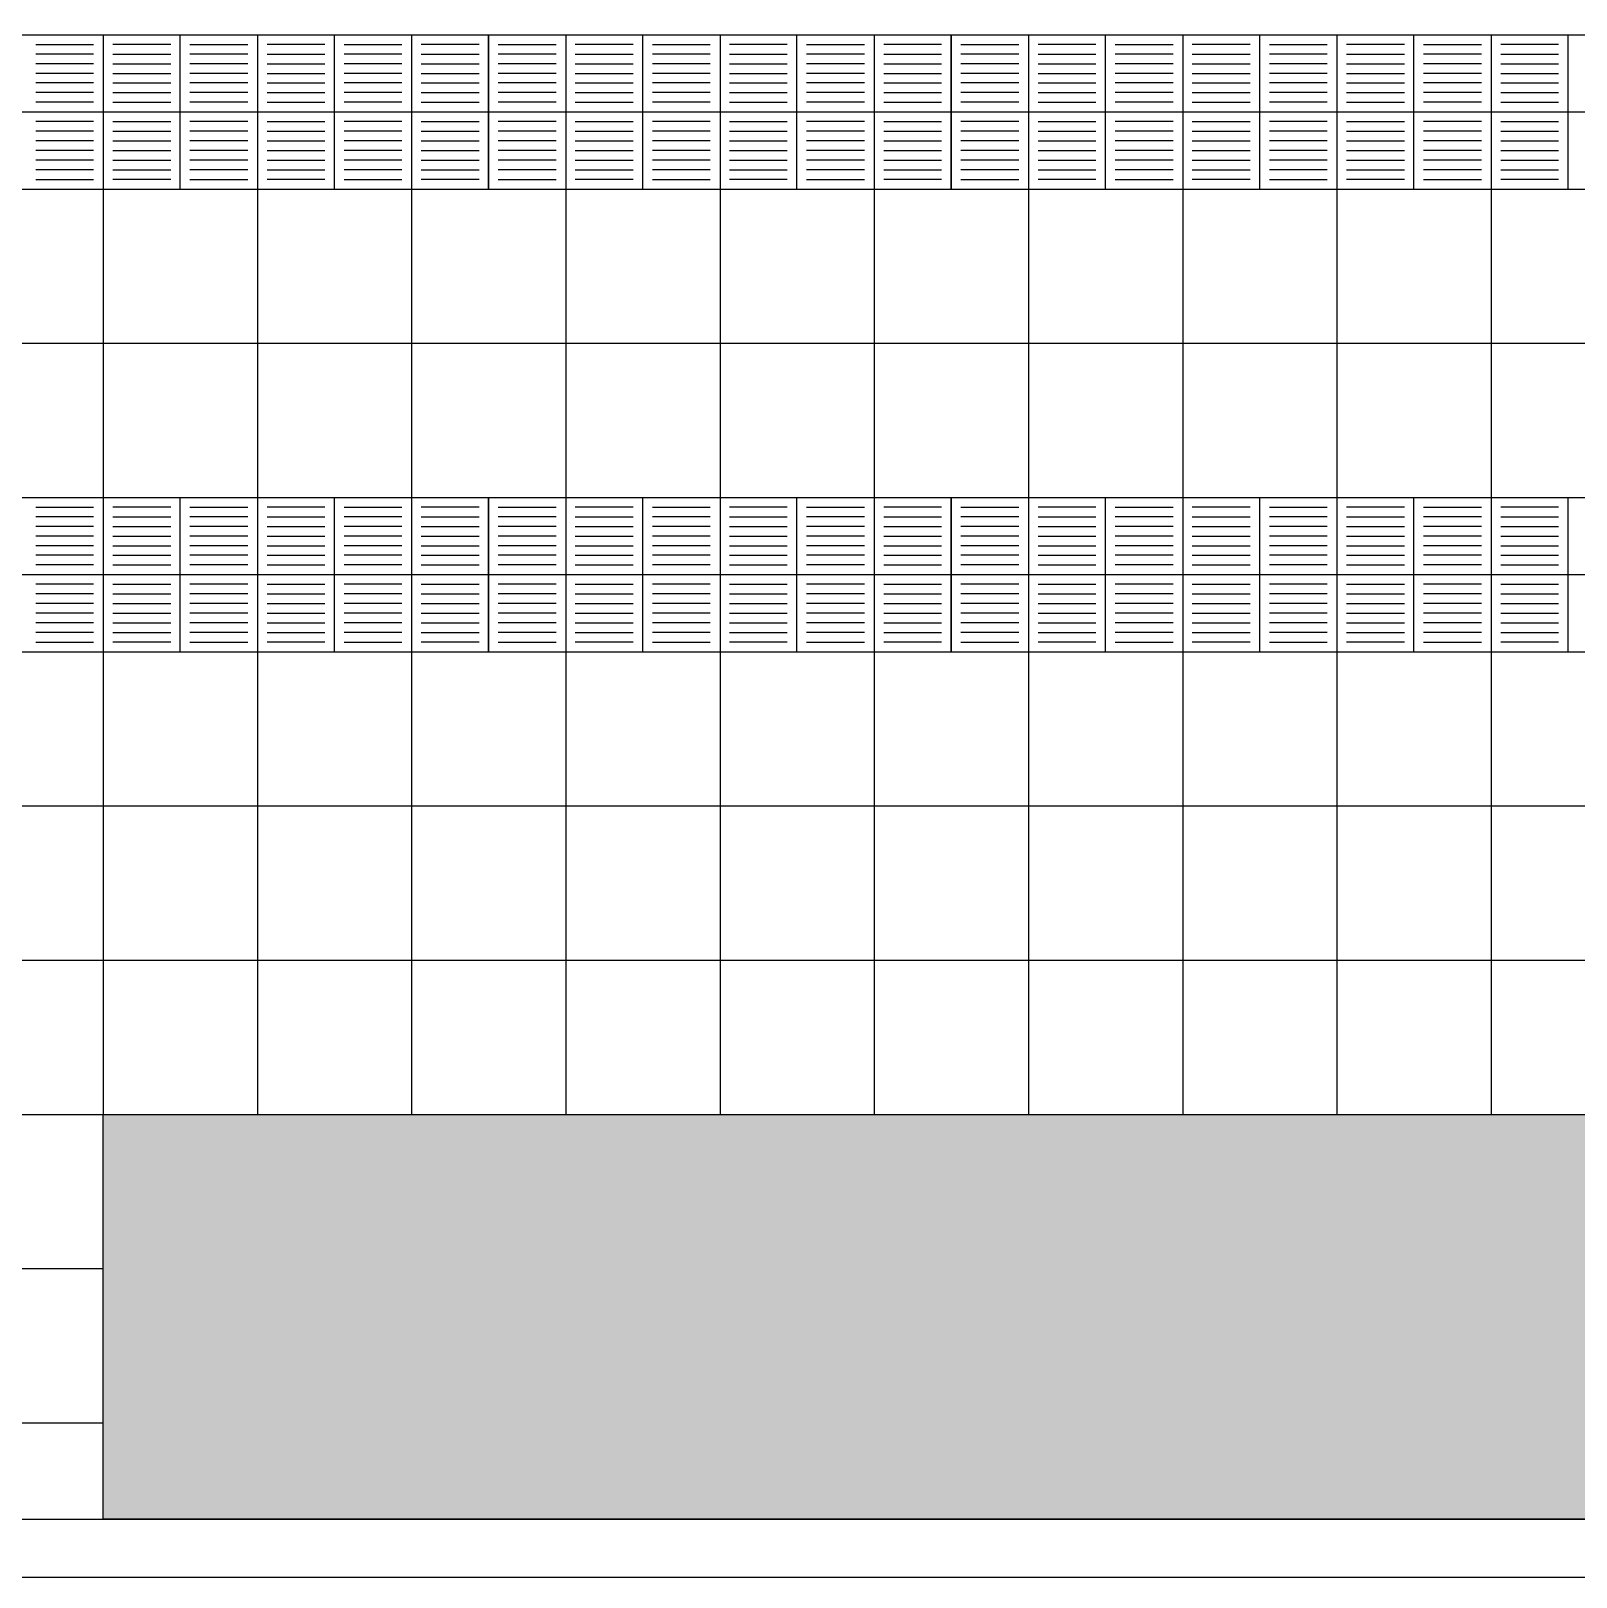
# Model space of a CAD drawing. Header units: inches. Extents: x -309 to 190, y -1585 to -1350.
# Drawn here: x -210.679 to -206.671, y -1423.408 to -1419.398 of the extents above; entities that cross this region are included whole.
import ezdxf

# ---------------------------------------------------------------- set-up
doc = ezdxf.new("R2010")
doc.units = ezdxf.units.IN
doc.header["$MEASUREMENT"] = 0
doc.linetypes.add('CENTER2', pattern=[1.125, 0.75, -0.125, 0.125, -0.125])
doc.linetypes.add('HIDDEN', pattern=[0.375, 0.25, -0.125])
for name, color, linetype in [('CIEGOS', 9, 'CONTINUOUS'), ('DET', 9, 'CONTINUOUS'), ('lm', 9, 'HIDDEN'), ('NO VIDENTES', 9, 'CONTINUOUS'), ('REVOQUE', 9, 'CONTINUOUS'), ('V2', 9, 'CONTINUOUS')]:
    doc.layers.add(name, color=color, linetype=linetype)

msp = doc.modelspace()

# ---------------------------------------------------------------- hatches: boundary and pattern name
at = {"layer": 'DET'}
h = msp.add_hatch(dxfattribs=at)
h.set_pattern_fill('AR-CONC', color=256, scale=0.04, style=0)
h.set_pattern_definition([(50, (165.60562, -1134.24455), (0.28690407, -0.02510085), [0.03, -0.33]), (355, (165.60562, -1134.24455), (-0.05550053, 0.30087685), [0.024, -0.264]), (100.451444, (165.62953, -1134.24665), (0.23140354, 0.275776), [0.02549608, -0.28045684]), (46.1842, (165.60562, -1134.16455), (0.42689653, -0.0662077), [0.045, -0.495]), (96.63564, (165.6412, -1134.17007), (0.37386478, 0.38964744), [0.03824414, -0.4206855]), (351.18416, (165.6056, -1134.16455), (0.37386478, 0.38964744), [0.036, -0.396]), (21, (165.64562, -1134.18455), (0.23876282, -0.16104756), [0.03, -0.33]), (326, (165.64562, -1134.18455), (0.09732613, 0.29006002), [0.024, -0.264]), (71.451445, (165.66552, -1134.19797), (0.33608895, 0.12901246), [0.02549608, -0.28045684]), (37.5, (165.60562, -1134.24455), (0.004863942, 0.133157542), [0, -0.2608, 0, -0.268, 0, -0.265]), (7.5, (165.60562, -1134.24455), (0.105227815, 0.157764685), [0, -0.1528, 0, -0.2548, 0, -0.101]), (327.5, (165.51642, -1134.24455), (0.213528974, -0.009021949), [0, -0.1, 0, -0.312, 0, -0.414]), (317.5, (165.47642, -1134.24455), (0.23327447, 0.04004199), [0, -0.13, 0, -0.2072, 0, -0.294])])
h.paths.add_polyline_path([(-210.4918, -1422.2082), (-210.4918, -1423.2582), (-183.2918, -1423.2582), (-183.2918, -1422.2082)])

# ---------------------------------------------------------------- linework, layer by layer
at = {"layer": 'CIEGOS'}
for points in [[(-264.4918, -1419.4082), (-172.9718, -1419.4082)], [(-264.6577, -1419.8082), (-172.8062, -1419.8082)], [(-264.9895, -1420.6082), (-172.4742, -1420.6082)], [(-264.9895, -1420.6082), (-172.4742, -1420.6082)], [(-265.1553, -1421.0082), (-172.3084, -1421.0082)], [(-265.1553, -1421.0082), (-172.3084, -1421.0082)]]:
    msp.add_lwpolyline(points, dxfattribs=at)
at = {"layer": 'DET'}
for points in [[(-210.4918, -1419.4082), (-210.4918, -1422.2082)], [(-210.2918, -1419.8082), (-210.2918, -1419.4082)], [(-210.0918, -1419.4082), (-210.0918, -1422.2082)], [(-209.8918, -1419.8082), (-209.8918, -1419.4082)], [(-209.6918, -1419.4082), (-209.6918, -1422.2082)], [(-209.6918, -1419.4082), (-209.6918, -1422.2082)], [(-209.4923, -1419.8082), (-209.4923, -1419.4082)], [(-209.4918, -1419.8082), (-209.4918, -1419.4082)], [(-209.2918, -1419.4082), (-209.2918, -1422.2082)], [(-209.0923, -1419.8082), (-209.0923, -1419.4082)], [(-208.8918, -1419.4082), (-208.8918, -1422.2082)], [(-208.6923, -1419.8082), (-208.6923, -1419.4082)], [(-208.4918, -1419.4082), (-208.4918, -1422.2082)], [(-208.2923, -1419.8082), (-208.2923, -1419.4082)], [(-208.2918, -1419.8082), (-208.2918, -1419.4082)], [(-208.0918, -1419.4082), (-208.0918, -1422.2082)], [(-207.8918, -1419.8082), (-207.8918, -1419.4082)], [(-207.6918, -1419.4082), (-207.6918, -1422.2082)], [(-207.4918, -1419.8082), (-207.4918, -1419.4082)], [(-207.2918, -1419.4082), (-207.2918, -1422.2082)], [(-207.0918, -1419.8082), (-207.0918, -1419.4082)], [(-206.8918, -1419.4082), (-206.8918, -1422.2082)], [(-206.6918, -1419.8082), (-206.6918, -1419.4082)], [(-264.5748, -1419.6082), (-172.889, -1419.6082)], [(-264.8236, -1420.2082), (-172.6405, -1420.2082)], [(-264.8236, -1420.2082), (-172.6405, -1420.2082)], [(-210.2918, -1421.0082), (-210.2918, -1420.6082)], [(-209.8918, -1421.0082), (-209.8918, -1420.6082)], [(-209.4923, -1421.0082), (-209.4923, -1420.6082)], [(-209.4918, -1421.0082), (-209.4918, -1420.6082)], [(-209.0923, -1421.0082), (-209.0923, -1420.6082)], [(-208.6923, -1421.0082), (-208.6923, -1420.6082)], [(-208.2923, -1421.0082), (-208.2923, -1420.6082)], [(-208.2918, -1421.0082), (-208.2918, -1420.6082)], [(-207.8918, -1421.0082), (-207.8918, -1420.6082)], [(-207.4918, -1421.0082), (-207.4918, -1420.6082)], [(-207.0918, -1421.0082), (-207.0918, -1420.6082)], [(-206.6918, -1421.0082), (-206.6918, -1420.6082)], [(-265.0724, -1420.8082), (-172.3914, -1420.8082)], [(-265.0724, -1420.8082), (-172.3914, -1420.8082)], [(-265.3212, -1421.4082), (-172.1425, -1421.4082)], [(-265.3212, -1421.4082), (-172.1425, -1421.4082)], [(-265.4871, -1421.8082), (-171.9766, -1421.8082)], [(-265.4871, -1421.8082), (-171.9766, -1421.8082)], [(-265.653, -1422.2082), (-171.8107, -1422.2082)], [(-212.4918, -1422.6082), (-210.4918, -1422.6082)], [(-212.4918, -1423.0082), (-210.4918, -1423.0082)]]:
    msp.add_lwpolyline(points, dxfattribs=at)
at = {"layer": 'lm', "linetype": 'CENTER2'}
msp.add_line((-265.8046, -1419.4082), (-171.4579, -1419.4082), dxfattribs=at)
msp.add_line((-265.8046, -1419.4082), (-171.4579, -1419.4082), dxfattribs=at)
at = {"layer": 'NO VIDENTES'}
for p, q in [((-210.6668, -1419.4332), (-210.5168, -1419.4332)), ((-210.3168, -1419.4332), (-210.4668, -1419.4332)), ((-210.2668, -1419.4332), (-210.1168, -1419.4332)), ((-209.9168, -1419.4332), (-210.0668, -1419.4332)), ((-209.8668, -1419.4332), (-209.7168, -1419.4332)), ((-209.5173, -1419.4332), (-209.6673, -1419.4332)), ((-209.5168, -1419.4332), (-209.6668, -1419.4332)), ((-209.4673, -1419.4332), (-209.3173, -1419.4332)), ((-209.1173, -1419.4332), (-209.2673, -1419.4332)), ((-209.0673, -1419.4332), (-208.9173, -1419.4332)), ((-208.7173, -1419.4332), (-208.8673, -1419.4332)), ((-208.6673, -1419.4332), (-208.5173, -1419.4332)), ((-208.3173, -1419.4332), (-208.4673, -1419.4332)), ((-208.2673, -1419.4332), (-208.1173, -1419.4332)), ((-208.2668, -1419.4332), (-208.1168, -1419.4332)), ((-207.9168, -1419.4332), (-208.0668, -1419.4332)), ((-207.8668, -1419.4332), (-207.7168, -1419.4332)), ((-207.5168, -1419.4332), (-207.6668, -1419.4332)), ((-207.4668, -1419.4332), (-207.3168, -1419.4332)), ((-207.1168, -1419.4332), (-207.2668, -1419.4332)), ((-207.0668, -1419.4332), (-206.9168, -1419.4332)), ((-206.7168, -1419.4332), (-206.8668, -1419.4332)), ((-210.5168, -1419.4582), (-210.6668, -1419.4582)), ((-210.5168, -1419.4832), (-210.6668, -1419.4832)), ((-210.4668, -1419.4582), (-210.3168, -1419.4582)), ((-210.4668, -1419.4832), (-210.3168, -1419.4832)), ((-210.1168, -1419.4582), (-210.2668, -1419.4582)), ((-210.1168, -1419.4832), (-210.2668, -1419.4832)), ((-210.0668, -1419.4582), (-209.9168, -1419.4582)), ((-210.0668, -1419.4832), (-209.9168, -1419.4832)), ((-209.7168, -1419.4582), (-209.8668, -1419.4582)), ((-209.7168, -1419.4832), (-209.8668, -1419.4832)), ((-209.6673, -1419.4582), (-209.5173, -1419.4582)), ((-209.6673, -1419.4832), (-209.5173, -1419.4832)), ((-209.6668, -1419.4582), (-209.5168, -1419.4582)), ((-209.6668, -1419.4832), (-209.5168, -1419.4832)), ((-209.3173, -1419.4582), (-209.4673, -1419.4582)), ((-209.3173, -1419.4832), (-209.4673, -1419.4832)), ((-209.2673, -1419.4582), (-209.1173, -1419.4582)), ((-209.2673, -1419.4832), (-209.1173, -1419.4832)), ((-208.9173, -1419.4582), (-209.0673, -1419.4582)), ((-208.9173, -1419.4832), (-209.0673, -1419.4832)), ((-208.8673, -1419.4582), (-208.7173, -1419.4582)), ((-208.8673, -1419.4832), (-208.7173, -1419.4832)), ((-208.5173, -1419.4582), (-208.6673, -1419.4582)), ((-208.5173, -1419.4832), (-208.6673, -1419.4832)), ((-208.4673, -1419.4582), (-208.3173, -1419.4582)), ((-208.4673, -1419.4832), (-208.3173, -1419.4832)), ((-208.1173, -1419.4582), (-208.2673, -1419.4582)), ((-208.1173, -1419.4832), (-208.2673, -1419.4832)), ((-208.1168, -1419.4582), (-208.2668, -1419.4582)), ((-208.1168, -1419.4832), (-208.2668, -1419.4832)), ((-208.0668, -1419.4582), (-207.9168, -1419.4582)), ((-208.0668, -1419.4832), (-207.9168, -1419.4832)), ((-207.7168, -1419.4582), (-207.8668, -1419.4582)), ((-207.7168, -1419.4832), (-207.8668, -1419.4832)), ((-207.6668, -1419.4582), (-207.5168, -1419.4582)), ((-207.6668, -1419.4832), (-207.5168, -1419.4832)), ((-207.3168, -1419.4582), (-207.4668, -1419.4582)), ((-207.3168, -1419.4832), (-207.4668, -1419.4832)), ((-207.2668, -1419.4582), (-207.1168, -1419.4582)), ((-207.2668, -1419.4832), (-207.1168, -1419.4832)), ((-206.9168, -1419.4582), (-207.0668, -1419.4582)), ((-206.9168, -1419.4832), (-207.0668, -1419.4832)), ((-206.8668, -1419.4582), (-206.7168, -1419.4582)), ((-206.8668, -1419.4832), (-206.7168, -1419.4832)), ((-210.5168, -1419.5082), (-210.6668, -1419.5082)), ((-210.5168, -1419.5332), (-210.6668, -1419.5332)), ((-210.4668, -1419.5082), (-210.3168, -1419.5082)), ((-210.4668, -1419.5332), (-210.3168, -1419.5332)), ((-210.1168, -1419.5082), (-210.2668, -1419.5082)), ((-210.1168, -1419.5332), (-210.2668, -1419.5332)), ((-210.0668, -1419.5082), (-209.9168, -1419.5082)), ((-210.0668, -1419.5332), (-209.9168, -1419.5332)), ((-209.7168, -1419.5082), (-209.8668, -1419.5082)), ((-209.7168, -1419.5332), (-209.8668, -1419.5332)), ((-209.6673, -1419.5082), (-209.5173, -1419.5082)), ((-209.6673, -1419.5332), (-209.5173, -1419.5332)), ((-209.6668, -1419.5082), (-209.5168, -1419.5082)), ((-209.6668, -1419.5332), (-209.5168, -1419.5332)), ((-209.3173, -1419.5082), (-209.4673, -1419.5082)), ((-209.3173, -1419.5332), (-209.4673, -1419.5332)), ((-209.2673, -1419.5082), (-209.1173, -1419.5082)), ((-209.2673, -1419.5332), (-209.1173, -1419.5332)), ((-208.9173, -1419.5082), (-209.0673, -1419.5082)), ((-208.9173, -1419.5332), (-209.0673, -1419.5332)), ((-208.8673, -1419.5082), (-208.7173, -1419.5082)), ((-208.8673, -1419.5332), (-208.7173, -1419.5332)), ((-208.5173, -1419.5082), (-208.6673, -1419.5082)), ((-208.5173, -1419.5332), (-208.6673, -1419.5332)), ((-208.4673, -1419.5082), (-208.3173, -1419.5082)), ((-208.4673, -1419.5332), (-208.3173, -1419.5332)), ((-208.1173, -1419.5082), (-208.2673, -1419.5082)), ((-208.1173, -1419.5332), (-208.2673, -1419.5332)), ((-208.1168, -1419.5082), (-208.2668, -1419.5082)), ((-208.1168, -1419.5332), (-208.2668, -1419.5332)), ((-208.0668, -1419.5082), (-207.9168, -1419.5082)), ((-208.0668, -1419.5332), (-207.9168, -1419.5332)), ((-207.7168, -1419.5082), (-207.8668, -1419.5082)), ((-207.7168, -1419.5332), (-207.8668, -1419.5332)), ((-207.6668, -1419.5082), (-207.5168, -1419.5082)), ((-207.6668, -1419.5332), (-207.5168, -1419.5332)), ((-207.3168, -1419.5082), (-207.4668, -1419.5082)), ((-207.3168, -1419.5332), (-207.4668, -1419.5332)), ((-207.2668, -1419.5082), (-207.1168, -1419.5082)), ((-207.2668, -1419.5332), (-207.1168, -1419.5332)), ((-206.9168, -1419.5082), (-207.0668, -1419.5082)), ((-206.9168, -1419.5332), (-207.0668, -1419.5332)), ((-206.8668, -1419.5082), (-206.7168, -1419.5082)), ((-206.8668, -1419.5332), (-206.7168, -1419.5332)), ((-210.5168, -1419.5582), (-210.6668, -1419.5582)), ((-210.4668, -1419.5582), (-210.3168, -1419.5582)), ((-210.1168, -1419.5582), (-210.2668, -1419.5582)), ((-210.0668, -1419.5582), (-209.9168, -1419.5582)), ((-209.7168, -1419.5582), (-209.8668, -1419.5582)), ((-209.6673, -1419.5582), (-209.5173, -1419.5582)), ((-209.6668, -1419.5582), (-209.5168, -1419.5582)), ((-209.3173, -1419.5582), (-209.4673, -1419.5582)), ((-209.2673, -1419.5582), (-209.1173, -1419.5582)), ((-208.9173, -1419.5582), (-209.0673, -1419.5582)), ((-208.8673, -1419.5582), (-208.7173, -1419.5582)), ((-208.5173, -1419.5582), (-208.6673, -1419.5582)), ((-208.4673, -1419.5582), (-208.3173, -1419.5582)), ((-208.1173, -1419.5582), (-208.2673, -1419.5582)), ((-208.1168, -1419.5582), (-208.2668, -1419.5582)), ((-208.0668, -1419.5582), (-207.9168, -1419.5582)), ((-207.7168, -1419.5582), (-207.8668, -1419.5582)), ((-207.6668, -1419.5582), (-207.5168, -1419.5582)), ((-207.3168, -1419.5582), (-207.4668, -1419.5582)), ((-207.2668, -1419.5582), (-207.1168, -1419.5582)), ((-206.9168, -1419.5582), (-207.0668, -1419.5582)), ((-206.8668, -1419.5582), (-206.7168, -1419.5582)), ((-210.5168, -1419.5832), (-210.6668, -1419.5832)), ((-210.4668, -1419.5832), (-210.3168, -1419.5832)), ((-210.1168, -1419.5832), (-210.2668, -1419.5832)), ((-210.0668, -1419.5832), (-209.9168, -1419.5832)), ((-209.7168, -1419.5832), (-209.8668, -1419.5832)), ((-209.6673, -1419.5832), (-209.5173, -1419.5832)), ((-209.6668, -1419.5832), (-209.5168, -1419.5832)), ((-209.3173, -1419.5832), (-209.4673, -1419.5832)), ((-209.2673, -1419.5832), (-209.1173, -1419.5832)), ((-208.9173, -1419.5832), (-209.0673, -1419.5832)), ((-208.8673, -1419.5832), (-208.7173, -1419.5832)), ((-208.5173, -1419.5832), (-208.6673, -1419.5832)), ((-208.4673, -1419.5832), (-208.3173, -1419.5832)), ((-208.1173, -1419.5832), (-208.2673, -1419.5832)), ((-208.1168, -1419.5832), (-208.2668, -1419.5832)), ((-208.0668, -1419.5832), (-207.9168, -1419.5832)), ((-207.7168, -1419.5832), (-207.8668, -1419.5832)), ((-207.6668, -1419.5832), (-207.5168, -1419.5832)), ((-207.3168, -1419.5832), (-207.4668, -1419.5832)), ((-207.2668, -1419.5832), (-207.1168, -1419.5832)), ((-206.9168, -1419.5832), (-207.0668, -1419.5832)), ((-206.8668, -1419.5832), (-206.7168, -1419.5832)), ((-210.5168, -1419.6332), (-210.6668, -1419.6332)), ((-210.5168, -1419.6582), (-210.6668, -1419.6582)), ((-210.4668, -1419.6332), (-210.3168, -1419.6332)), ((-210.4668, -1419.6582), (-210.3168, -1419.6582)), ((-210.1168, -1419.6332), (-210.2668, -1419.6332)), ((-210.1168, -1419.6582), (-210.2668, -1419.6582)), ((-210.0668, -1419.6332), (-209.9168, -1419.6332)), ((-210.0668, -1419.6582), (-209.9168, -1419.6582)), ((-209.7168, -1419.6332), (-209.8668, -1419.6332)), ((-209.7168, -1419.6582), (-209.8668, -1419.6582)), ((-209.6673, -1419.6332), (-209.5173, -1419.6332)), ((-209.6673, -1419.6582), (-209.5173, -1419.6582)), ((-209.6668, -1419.6332), (-209.5168, -1419.6332)), ((-209.6668, -1419.6582), (-209.5168, -1419.6582)), ((-209.3173, -1419.6332), (-209.4673, -1419.6332)), ((-209.3173, -1419.6582), (-209.4673, -1419.6582)), ((-209.2673, -1419.6332), (-209.1173, -1419.6332)), ((-209.2673, -1419.6582), (-209.1173, -1419.6582)), ((-208.9173, -1419.6332), (-209.0673, -1419.6332)), ((-208.9173, -1419.6582), (-209.0673, -1419.6582)), ((-208.8673, -1419.6332), (-208.7173, -1419.6332)), ((-208.8673, -1419.6582), (-208.7173, -1419.6582)), ((-208.5173, -1419.6332), (-208.6673, -1419.6332)), ((-208.5173, -1419.6582), (-208.6673, -1419.6582)), ((-208.4673, -1419.6332), (-208.3173, -1419.6332)), ((-208.4673, -1419.6582), (-208.3173, -1419.6582)), ((-208.1173, -1419.6332), (-208.2673, -1419.6332)), ((-208.1173, -1419.6582), (-208.2673, -1419.6582)), ((-208.1168, -1419.6332), (-208.2668, -1419.6332)), ((-208.1168, -1419.6582), (-208.2668, -1419.6582)), ((-208.0668, -1419.6332), (-207.9168, -1419.6332)), ((-208.0668, -1419.6582), (-207.9168, -1419.6582)), ((-207.7168, -1419.6332), (-207.8668, -1419.6332)), ((-207.7168, -1419.6582), (-207.8668, -1419.6582)), ((-207.6668, -1419.6332), (-207.5168, -1419.6332)), ((-207.6668, -1419.6582), (-207.5168, -1419.6582)), ((-207.3168, -1419.6332), (-207.4668, -1419.6332)), ((-207.3168, -1419.6582), (-207.4668, -1419.6582)), ((-207.2668, -1419.6332), (-207.1168, -1419.6332)), ((-207.2668, -1419.6582), (-207.1168, -1419.6582)), ((-206.9168, -1419.6332), (-207.0668, -1419.6332)), ((-206.9168, -1419.6582), (-207.0668, -1419.6582)), ((-206.8668, -1419.6332), (-206.7168, -1419.6332)), ((-206.8668, -1419.6582), (-206.7168, -1419.6582)), ((-210.5168, -1419.6832), (-210.6668, -1419.6832)), ((-210.4668, -1419.6832), (-210.3168, -1419.6832)), ((-210.1168, -1419.6832), (-210.2668, -1419.6832)), ((-210.0668, -1419.6832), (-209.9168, -1419.6832)), ((-209.7168, -1419.6832), (-209.8668, -1419.6832)), ((-209.6673, -1419.6832), (-209.5173, -1419.6832)), ((-209.6668, -1419.6832), (-209.5168, -1419.6832)), ((-209.3173, -1419.6832), (-209.4673, -1419.6832)), ((-209.2673, -1419.6832), (-209.1173, -1419.6832)), ((-208.9173, -1419.6832), (-209.0673, -1419.6832)), ((-208.8673, -1419.6832), (-208.7173, -1419.6832)), ((-208.5173, -1419.6832), (-208.6673, -1419.6832)), ((-208.4673, -1419.6832), (-208.3173, -1419.6832)), ((-208.1173, -1419.6832), (-208.2673, -1419.6832)), ((-208.1168, -1419.6832), (-208.2668, -1419.6832)), ((-208.0668, -1419.6832), (-207.9168, -1419.6832)), ((-207.7168, -1419.6832), (-207.8668, -1419.6832)), ((-207.6668, -1419.6832), (-207.5168, -1419.6832)), ((-207.3168, -1419.6832), (-207.4668, -1419.6832)), ((-207.2668, -1419.6832), (-207.1168, -1419.6832)), ((-206.9168, -1419.6832), (-207.0668, -1419.6832)), ((-206.8668, -1419.6832), (-206.7168, -1419.6832)), ((-210.5168, -1419.7082), (-210.6668, -1419.7082)), ((-210.5168, -1419.7332), (-210.6668, -1419.7332)), ((-210.4668, -1419.7082), (-210.3168, -1419.7082)), ((-210.4668, -1419.7332), (-210.3168, -1419.7332)), ((-210.1168, -1419.7082), (-210.2668, -1419.7082)), ((-210.1168, -1419.7332), (-210.2668, -1419.7332)), ((-210.0668, -1419.7082), (-209.9168, -1419.7082)), ((-210.0668, -1419.7332), (-209.9168, -1419.7332)), ((-209.7168, -1419.7082), (-209.8668, -1419.7082)), ((-209.7168, -1419.7332), (-209.8668, -1419.7332)), ((-209.6673, -1419.7082), (-209.5173, -1419.7082)), ((-209.6673, -1419.7332), (-209.5173, -1419.7332)), ((-209.6668, -1419.7082), (-209.5168, -1419.7082)), ((-209.6668, -1419.7332), (-209.5168, -1419.7332)), ((-209.3173, -1419.7082), (-209.4673, -1419.7082)), ((-209.3173, -1419.7332), (-209.4673, -1419.7332)), ((-209.2673, -1419.7082), (-209.1173, -1419.7082)), ((-209.2673, -1419.7332), (-209.1173, -1419.7332)), ((-208.9173, -1419.7082), (-209.0673, -1419.7082)), ((-208.9173, -1419.7332), (-209.0673, -1419.7332)), ((-208.8673, -1419.7082), (-208.7173, -1419.7082)), ((-208.8673, -1419.7332), (-208.7173, -1419.7332)), ((-208.5173, -1419.7082), (-208.6673, -1419.7082)), ((-208.5173, -1419.7332), (-208.6673, -1419.7332)), ((-208.4673, -1419.7082), (-208.3173, -1419.7082)), ((-208.4673, -1419.7332), (-208.3173, -1419.7332)), ((-208.1173, -1419.7082), (-208.2673, -1419.7082)), ((-208.1173, -1419.7332), (-208.2673, -1419.7332)), ((-208.1168, -1419.7082), (-208.2668, -1419.7082)), ((-208.1168, -1419.7332), (-208.2668, -1419.7332)), ((-208.0668, -1419.7082), (-207.9168, -1419.7082)), ((-208.0668, -1419.7332), (-207.9168, -1419.7332)), ((-207.7168, -1419.7082), (-207.8668, -1419.7082)), ((-207.7168, -1419.7332), (-207.8668, -1419.7332)), ((-207.6668, -1419.7082), (-207.5168, -1419.7082)), ((-207.6668, -1419.7332), (-207.5168, -1419.7332)), ((-207.3168, -1419.7082), (-207.4668, -1419.7082)), ((-207.3168, -1419.7332), (-207.4668, -1419.7332)), ((-207.2668, -1419.7082), (-207.1168, -1419.7082)), ((-207.2668, -1419.7332), (-207.1168, -1419.7332)), ((-206.9168, -1419.7082), (-207.0668, -1419.7082)), ((-206.9168, -1419.7332), (-207.0668, -1419.7332)), ((-206.8668, -1419.7082), (-206.7168, -1419.7082)), ((-206.8668, -1419.7332), (-206.7168, -1419.7332)), ((-210.5168, -1419.7582), (-210.6668, -1419.7582)), ((-210.4668, -1419.7582), (-210.3168, -1419.7582)), ((-210.1168, -1419.7582), (-210.2668, -1419.7582)), ((-210.0668, -1419.7582), (-209.9168, -1419.7582)), ((-209.7168, -1419.7582), (-209.8668, -1419.7582)), ((-209.6673, -1419.7582), (-209.5173, -1419.7582)), ((-209.6668, -1419.7582), (-209.5168, -1419.7582)), ((-209.3173, -1419.7582), (-209.4673, -1419.7582)), ((-209.2673, -1419.7582), (-209.1173, -1419.7582)), ((-208.9173, -1419.7582), (-209.0673, -1419.7582)), ((-208.8673, -1419.7582), (-208.7173, -1419.7582)), ((-208.5173, -1419.7582), (-208.6673, -1419.7582)), ((-208.4673, -1419.7582), (-208.3173, -1419.7582)), ((-208.1173, -1419.7582), (-208.2673, -1419.7582)), ((-208.1168, -1419.7582), (-208.2668, -1419.7582)), ((-208.0668, -1419.7582), (-207.9168, -1419.7582)), ((-207.7168, -1419.7582), (-207.8668, -1419.7582)), ((-207.6668, -1419.7582), (-207.5168, -1419.7582)), ((-207.3168, -1419.7582), (-207.4668, -1419.7582)), ((-207.2668, -1419.7582), (-207.1168, -1419.7582)), ((-206.9168, -1419.7582), (-207.0668, -1419.7582)), ((-206.8668, -1419.7582), (-206.7168, -1419.7582)), ((-210.6668, -1419.7832), (-210.5168, -1419.7832)), ((-210.3168, -1419.7832), (-210.4668, -1419.7832)), ((-210.2668, -1419.7832), (-210.1168, -1419.7832)), ((-209.9168, -1419.7832), (-210.0668, -1419.7832)), ((-209.8668, -1419.7832), (-209.7168, -1419.7832)), ((-209.5173, -1419.7832), (-209.6673, -1419.7832)), ((-209.5168, -1419.7832), (-209.6668, -1419.7832)), ((-209.4673, -1419.7832), (-209.3173, -1419.7832)), ((-209.1173, -1419.7832), (-209.2673, -1419.7832)), ((-209.0673, -1419.7832), (-208.9173, -1419.7832)), ((-208.7173, -1419.7832), (-208.8673, -1419.7832)), ((-208.6673, -1419.7832), (-208.5173, -1419.7832)), ((-208.3173, -1419.7832), (-208.4673, -1419.7832)), ((-208.2673, -1419.7832), (-208.1173, -1419.7832)), ((-208.2668, -1419.7832), (-208.1168, -1419.7832)), ((-207.9168, -1419.7832), (-208.0668, -1419.7832)), ((-207.8668, -1419.7832), (-207.7168, -1419.7832)), ((-207.5168, -1419.7832), (-207.6668, -1419.7832)), ((-207.4668, -1419.7832), (-207.3168, -1419.7832)), ((-207.1168, -1419.7832), (-207.2668, -1419.7832)), ((-207.0668, -1419.7832), (-206.9168, -1419.7832)), ((-206.7168, -1419.7832), (-206.8668, -1419.7832)), ((-210.6668, -1420.6332), (-210.5168, -1420.6332)), ((-210.5168, -1420.6582), (-210.6668, -1420.6582)), ((-210.3168, -1420.6332), (-210.4668, -1420.6332)), ((-210.4668, -1420.6582), (-210.3168, -1420.6582)), ((-210.2668, -1420.6332), (-210.1168, -1420.6332)), ((-210.1168, -1420.6582), (-210.2668, -1420.6582)), ((-209.9168, -1420.6332), (-210.0668, -1420.6332)), ((-210.0668, -1420.6582), (-209.9168, -1420.6582)), ((-209.8668, -1420.6332), (-209.7168, -1420.6332)), ((-209.7168, -1420.6582), (-209.8668, -1420.6582)), ((-209.5173, -1420.6332), (-209.6673, -1420.6332)), ((-209.6673, -1420.6582), (-209.5173, -1420.6582)), ((-209.5168, -1420.6332), (-209.6668, -1420.6332)), ((-209.6668, -1420.6582), (-209.5168, -1420.6582)), ((-209.4673, -1420.6332), (-209.3173, -1420.6332)), ((-209.3173, -1420.6582), (-209.4673, -1420.6582)), ((-209.1173, -1420.6332), (-209.2673, -1420.6332)), ((-209.2673, -1420.6582), (-209.1173, -1420.6582)), ((-209.0673, -1420.6332), (-208.9173, -1420.6332)), ((-208.9173, -1420.6582), (-209.0673, -1420.6582)), ((-208.7173, -1420.6332), (-208.8673, -1420.6332)), ((-208.8673, -1420.6582), (-208.7173, -1420.6582)), ((-208.6673, -1420.6332), (-208.5173, -1420.6332)), ((-208.5173, -1420.6582), (-208.6673, -1420.6582)), ((-208.3173, -1420.6332), (-208.4673, -1420.6332)), ((-208.4673, -1420.6582), (-208.3173, -1420.6582)), ((-208.2673, -1420.6332), (-208.1173, -1420.6332)), ((-208.1173, -1420.6582), (-208.2673, -1420.6582)), ((-208.2668, -1420.6332), (-208.1168, -1420.6332)), ((-208.1168, -1420.6582), (-208.2668, -1420.6582)), ((-207.9168, -1420.6332), (-208.0668, -1420.6332)), ((-208.0668, -1420.6582), (-207.9168, -1420.6582)), ((-207.8668, -1420.6332), (-207.7168, -1420.6332)), ((-207.7168, -1420.6582), (-207.8668, -1420.6582)), ((-207.5168, -1420.6332), (-207.6668, -1420.6332)), ((-207.6668, -1420.6582), (-207.5168, -1420.6582)), ((-207.4668, -1420.6332), (-207.3168, -1420.6332)), ((-207.3168, -1420.6582), (-207.4668, -1420.6582)), ((-207.1168, -1420.6332), (-207.2668, -1420.6332)), ((-207.2668, -1420.6582), (-207.1168, -1420.6582)), ((-207.0668, -1420.6332), (-206.9168, -1420.6332)), ((-206.9168, -1420.6582), (-207.0668, -1420.6582)), ((-206.7168, -1420.6332), (-206.8668, -1420.6332)), ((-206.8668, -1420.6582), (-206.7168, -1420.6582)), ((-210.5168, -1420.6832), (-210.6668, -1420.6832)), ((-210.4668, -1420.6832), (-210.3168, -1420.6832)), ((-210.1168, -1420.6832), (-210.2668, -1420.6832)), ((-210.0668, -1420.6832), (-209.9168, -1420.6832)), ((-209.7168, -1420.6832), (-209.8668, -1420.6832)), ((-209.6673, -1420.6832), (-209.5173, -1420.6832)), ((-209.6668, -1420.6832), (-209.5168, -1420.6832)), ((-209.3173, -1420.6832), (-209.4673, -1420.6832)), ((-209.2673, -1420.6832), (-209.1173, -1420.6832)), ((-208.9173, -1420.6832), (-209.0673, -1420.6832)), ((-208.8673, -1420.6832), (-208.7173, -1420.6832)), ((-208.5173, -1420.6832), (-208.6673, -1420.6832)), ((-208.4673, -1420.6832), (-208.3173, -1420.6832)), ((-208.1173, -1420.6832), (-208.2673, -1420.6832)), ((-208.1168, -1420.6832), (-208.2668, -1420.6832)), ((-208.0668, -1420.6832), (-207.9168, -1420.6832)), ((-207.7168, -1420.6832), (-207.8668, -1420.6832)), ((-207.6668, -1420.6832), (-207.5168, -1420.6832)), ((-207.3168, -1420.6832), (-207.4668, -1420.6832)), ((-207.2668, -1420.6832), (-207.1168, -1420.6832)), ((-206.9168, -1420.6832), (-207.0668, -1420.6832)), ((-206.8668, -1420.6832), (-206.7168, -1420.6832)), ((-210.5168, -1420.7082), (-210.6668, -1420.7082)), ((-210.5168, -1420.7332), (-210.6668, -1420.7332)), ((-210.4668, -1420.7082), (-210.3168, -1420.7082)), ((-210.4668, -1420.7332), (-210.3168, -1420.7332)), ((-210.1168, -1420.7082), (-210.2668, -1420.7082)), ((-210.1168, -1420.7332), (-210.2668, -1420.7332)), ((-210.0668, -1420.7082), (-209.9168, -1420.7082)), ((-210.0668, -1420.7332), (-209.9168, -1420.7332)), ((-209.7168, -1420.7082), (-209.8668, -1420.7082)), ((-209.7168, -1420.7332), (-209.8668, -1420.7332)), ((-209.6673, -1420.7082), (-209.5173, -1420.7082)), ((-209.6673, -1420.7332), (-209.5173, -1420.7332)), ((-209.6668, -1420.7082), (-209.5168, -1420.7082)), ((-209.6668, -1420.7332), (-209.5168, -1420.7332)), ((-209.3173, -1420.7082), (-209.4673, -1420.7082)), ((-209.3173, -1420.7332), (-209.4673, -1420.7332)), ((-209.2673, -1420.7082), (-209.1173, -1420.7082)), ((-209.2673, -1420.7332), (-209.1173, -1420.7332)), ((-208.9173, -1420.7082), (-209.0673, -1420.7082)), ((-208.9173, -1420.7332), (-209.0673, -1420.7332)), ((-208.8673, -1420.7082), (-208.7173, -1420.7082)), ((-208.8673, -1420.7332), (-208.7173, -1420.7332)), ((-208.5173, -1420.7082), (-208.6673, -1420.7082)), ((-208.5173, -1420.7332), (-208.6673, -1420.7332)), ((-208.4673, -1420.7082), (-208.3173, -1420.7082)), ((-208.4673, -1420.7332), (-208.3173, -1420.7332)), ((-208.1173, -1420.7082), (-208.2673, -1420.7082)), ((-208.1173, -1420.7332), (-208.2673, -1420.7332)), ((-208.1168, -1420.7082), (-208.2668, -1420.7082)), ((-208.1168, -1420.7332), (-208.2668, -1420.7332)), ((-208.0668, -1420.7082), (-207.9168, -1420.7082)), ((-208.0668, -1420.7332), (-207.9168, -1420.7332)), ((-207.7168, -1420.7082), (-207.8668, -1420.7082)), ((-207.7168, -1420.7332), (-207.8668, -1420.7332)), ((-207.6668, -1420.7082), (-207.5168, -1420.7082)), ((-207.6668, -1420.7332), (-207.5168, -1420.7332)), ((-207.3168, -1420.7082), (-207.4668, -1420.7082)), ((-207.3168, -1420.7332), (-207.4668, -1420.7332)), ((-207.2668, -1420.7082), (-207.1168, -1420.7082)), ((-207.2668, -1420.7332), (-207.1168, -1420.7332)), ((-206.9168, -1420.7082), (-207.0668, -1420.7082)), ((-206.9168, -1420.7332), (-207.0668, -1420.7332)), ((-206.8668, -1420.7082), (-206.7168, -1420.7082)), ((-206.8668, -1420.7332), (-206.7168, -1420.7332)), ((-210.5168, -1420.7582), (-210.6668, -1420.7582)), ((-210.4668, -1420.7582), (-210.3168, -1420.7582)), ((-210.1168, -1420.7582), (-210.2668, -1420.7582)), ((-210.0668, -1420.7582), (-209.9168, -1420.7582)), ((-209.7168, -1420.7582), (-209.8668, -1420.7582)), ((-209.6673, -1420.7582), (-209.5173, -1420.7582)), ((-209.6668, -1420.7582), (-209.5168, -1420.7582)), ((-209.3173, -1420.7582), (-209.4673, -1420.7582)), ((-209.2673, -1420.7582), (-209.1173, -1420.7582)), ((-208.9173, -1420.7582), (-209.0673, -1420.7582)), ((-208.8673, -1420.7582), (-208.7173, -1420.7582)), ((-208.5173, -1420.7582), (-208.6673, -1420.7582)), ((-208.4673, -1420.7582), (-208.3173, -1420.7582)), ((-208.1173, -1420.7582), (-208.2673, -1420.7582)), ((-208.1168, -1420.7582), (-208.2668, -1420.7582)), ((-208.0668, -1420.7582), (-207.9168, -1420.7582)), ((-207.7168, -1420.7582), (-207.8668, -1420.7582)), ((-207.6668, -1420.7582), (-207.5168, -1420.7582)), ((-207.3168, -1420.7582), (-207.4668, -1420.7582)), ((-207.2668, -1420.7582), (-207.1168, -1420.7582)), ((-206.9168, -1420.7582), (-207.0668, -1420.7582)), ((-206.8668, -1420.7582), (-206.7168, -1420.7582)), ((-210.5168, -1420.7832), (-210.6668, -1420.7832)), ((-210.4668, -1420.7832), (-210.3168, -1420.7832)), ((-210.1168, -1420.7832), (-210.2668, -1420.7832)), ((-210.0668, -1420.7832), (-209.9168, -1420.7832)), ((-209.7168, -1420.7832), (-209.8668, -1420.7832)), ((-209.6673, -1420.7832), (-209.5173, -1420.7832)), ((-209.6668, -1420.7832), (-209.5168, -1420.7832)), ((-209.3173, -1420.7832), (-209.4673, -1420.7832)), ((-209.2673, -1420.7832), (-209.1173, -1420.7832)), ((-208.9173, -1420.7832), (-209.0673, -1420.7832)), ((-208.8673, -1420.7832), (-208.7173, -1420.7832)), ((-208.5173, -1420.7832), (-208.6673, -1420.7832)), ((-208.4673, -1420.7832), (-208.3173, -1420.7832)), ((-208.1173, -1420.7832), (-208.2673, -1420.7832)), ((-208.1168, -1420.7832), (-208.2668, -1420.7832)), ((-208.0668, -1420.7832), (-207.9168, -1420.7832)), ((-207.7168, -1420.7832), (-207.8668, -1420.7832)), ((-207.6668, -1420.7832), (-207.5168, -1420.7832)), ((-207.3168, -1420.7832), (-207.4668, -1420.7832)), ((-207.2668, -1420.7832), (-207.1168, -1420.7832)), ((-206.9168, -1420.7832), (-207.0668, -1420.7832)), ((-206.8668, -1420.7832), (-206.7168, -1420.7832)), ((-210.5168, -1420.8332), (-210.6668, -1420.8332)), ((-210.5168, -1420.8582), (-210.6668, -1420.8582)), ((-210.4668, -1420.8332), (-210.3168, -1420.8332)), ((-210.4668, -1420.8582), (-210.3168, -1420.8582)), ((-210.1168, -1420.8332), (-210.2668, -1420.8332)), ((-210.1168, -1420.8582), (-210.2668, -1420.8582)), ((-210.0668, -1420.8332), (-209.9168, -1420.8332)), ((-210.0668, -1420.8582), (-209.9168, -1420.8582)), ((-209.7168, -1420.8332), (-209.8668, -1420.8332)), ((-209.7168, -1420.8582), (-209.8668, -1420.8582)), ((-209.6673, -1420.8332), (-209.5173, -1420.8332)), ((-209.6673, -1420.8582), (-209.5173, -1420.8582)), ((-209.6668, -1420.8332), (-209.5168, -1420.8332)), ((-209.6668, -1420.8582), (-209.5168, -1420.8582)), ((-209.3173, -1420.8332), (-209.4673, -1420.8332)), ((-209.3173, -1420.8582), (-209.4673, -1420.8582)), ((-209.2673, -1420.8332), (-209.1173, -1420.8332)), ((-209.2673, -1420.8582), (-209.1173, -1420.8582)), ((-208.9173, -1420.8332), (-209.0673, -1420.8332)), ((-208.9173, -1420.8582), (-209.0673, -1420.8582)), ((-208.8673, -1420.8332), (-208.7173, -1420.8332)), ((-208.8673, -1420.8582), (-208.7173, -1420.8582)), ((-208.5173, -1420.8332), (-208.6673, -1420.8332)), ((-208.5173, -1420.8582), (-208.6673, -1420.8582)), ((-208.4673, -1420.8332), (-208.3173, -1420.8332)), ((-208.4673, -1420.8582), (-208.3173, -1420.8582)), ((-208.1173, -1420.8332), (-208.2673, -1420.8332)), ((-208.1173, -1420.8582), (-208.2673, -1420.8582)), ((-208.1168, -1420.8332), (-208.2668, -1420.8332)), ((-208.1168, -1420.8582), (-208.2668, -1420.8582)), ((-208.0668, -1420.8332), (-207.9168, -1420.8332)), ((-208.0668, -1420.8582), (-207.9168, -1420.8582)), ((-207.7168, -1420.8332), (-207.8668, -1420.8332)), ((-207.7168, -1420.8582), (-207.8668, -1420.8582)), ((-207.6668, -1420.8332), (-207.5168, -1420.8332)), ((-207.6668, -1420.8582), (-207.5168, -1420.8582)), ((-207.3168, -1420.8332), (-207.4668, -1420.8332)), ((-207.3168, -1420.8582), (-207.4668, -1420.8582)), ((-207.2668, -1420.8332), (-207.1168, -1420.8332)), ((-207.2668, -1420.8582), (-207.1168, -1420.8582)), ((-206.9168, -1420.8332), (-207.0668, -1420.8332)), ((-206.9168, -1420.8582), (-207.0668, -1420.8582)), ((-206.8668, -1420.8332), (-206.7168, -1420.8332)), ((-206.8668, -1420.8582), (-206.7168, -1420.8582)), ((-210.5168, -1420.8832), (-210.6668, -1420.8832)), ((-210.4668, -1420.8832), (-210.3168, -1420.8832)), ((-210.1168, -1420.8832), (-210.2668, -1420.8832)), ((-210.0668, -1420.8832), (-209.9168, -1420.8832)), ((-209.7168, -1420.8832), (-209.8668, -1420.8832)), ((-209.6673, -1420.8832), (-209.5173, -1420.8832)), ((-209.6668, -1420.8832), (-209.5168, -1420.8832)), ((-209.3173, -1420.8832), (-209.4673, -1420.8832)), ((-209.2673, -1420.8832), (-209.1173, -1420.8832)), ((-208.9173, -1420.8832), (-209.0673, -1420.8832)), ((-208.8673, -1420.8832), (-208.7173, -1420.8832)), ((-208.5173, -1420.8832), (-208.6673, -1420.8832)), ((-208.4673, -1420.8832), (-208.3173, -1420.8832)), ((-208.1173, -1420.8832), (-208.2673, -1420.8832)), ((-208.1168, -1420.8832), (-208.2668, -1420.8832)), ((-208.0668, -1420.8832), (-207.9168, -1420.8832)), ((-207.7168, -1420.8832), (-207.8668, -1420.8832)), ((-207.6668, -1420.8832), (-207.5168, -1420.8832)), ((-207.3168, -1420.8832), (-207.4668, -1420.8832)), ((-207.2668, -1420.8832), (-207.1168, -1420.8832)), ((-206.9168, -1420.8832), (-207.0668, -1420.8832)), ((-206.8668, -1420.8832), (-206.7168, -1420.8832)), ((-210.5168, -1420.9082), (-210.6668, -1420.9082)), ((-210.5168, -1420.9332), (-210.6668, -1420.9332)), ((-210.4668, -1420.9082), (-210.3168, -1420.9082)), ((-210.4668, -1420.9332), (-210.3168, -1420.9332)), ((-210.1168, -1420.9082), (-210.2668, -1420.9082)), ((-210.1168, -1420.9332), (-210.2668, -1420.9332)), ((-210.0668, -1420.9082), (-209.9168, -1420.9082)), ((-210.0668, -1420.9332), (-209.9168, -1420.9332)), ((-209.7168, -1420.9082), (-209.8668, -1420.9082)), ((-209.7168, -1420.9332), (-209.8668, -1420.9332)), ((-209.6673, -1420.9082), (-209.5173, -1420.9082)), ((-209.6673, -1420.9332), (-209.5173, -1420.9332)), ((-209.6668, -1420.9082), (-209.5168, -1420.9082)), ((-209.6668, -1420.9332), (-209.5168, -1420.9332)), ((-209.3173, -1420.9082), (-209.4673, -1420.9082)), ((-209.3173, -1420.9332), (-209.4673, -1420.9332)), ((-209.2673, -1420.9082), (-209.1173, -1420.9082)), ((-209.2673, -1420.9332), (-209.1173, -1420.9332)), ((-208.9173, -1420.9082), (-209.0673, -1420.9082)), ((-208.9173, -1420.9332), (-209.0673, -1420.9332)), ((-208.8673, -1420.9082), (-208.7173, -1420.9082)), ((-208.8673, -1420.9332), (-208.7173, -1420.9332)), ((-208.5173, -1420.9082), (-208.6673, -1420.9082)), ((-208.5173, -1420.9332), (-208.6673, -1420.9332)), ((-208.4673, -1420.9082), (-208.3173, -1420.9082)), ((-208.4673, -1420.9332), (-208.3173, -1420.9332)), ((-208.1173, -1420.9082), (-208.2673, -1420.9082)), ((-208.1173, -1420.9332), (-208.2673, -1420.9332)), ((-208.1168, -1420.9082), (-208.2668, -1420.9082)), ((-208.1168, -1420.9332), (-208.2668, -1420.9332)), ((-208.0668, -1420.9082), (-207.9168, -1420.9082)), ((-208.0668, -1420.9332), (-207.9168, -1420.9332)), ((-207.7168, -1420.9082), (-207.8668, -1420.9082)), ((-207.7168, -1420.9332), (-207.8668, -1420.9332)), ((-207.6668, -1420.9082), (-207.5168, -1420.9082)), ((-207.6668, -1420.9332), (-207.5168, -1420.9332)), ((-207.3168, -1420.9082), (-207.4668, -1420.9082)), ((-207.3168, -1420.9332), (-207.4668, -1420.9332)), ((-207.2668, -1420.9082), (-207.1168, -1420.9082)), ((-207.2668, -1420.9332), (-207.1168, -1420.9332)), ((-206.9168, -1420.9082), (-207.0668, -1420.9082)), ((-206.9168, -1420.9332), (-207.0668, -1420.9332)), ((-206.8668, -1420.9082), (-206.7168, -1420.9082)), ((-206.8668, -1420.9332), (-206.7168, -1420.9332)), ((-210.5168, -1420.9582), (-210.6668, -1420.9582)), ((-210.4668, -1420.9582), (-210.3168, -1420.9582)), ((-210.1168, -1420.9582), (-210.2668, -1420.9582)), ((-210.0668, -1420.9582), (-209.9168, -1420.9582)), ((-209.7168, -1420.9582), (-209.8668, -1420.9582)), ((-209.6673, -1420.9582), (-209.5173, -1420.9582)), ((-209.6668, -1420.9582), (-209.5168, -1420.9582)), ((-209.3173, -1420.9582), (-209.4673, -1420.9582)), ((-209.2673, -1420.9582), (-209.1173, -1420.9582)), ((-208.9173, -1420.9582), (-209.0673, -1420.9582)), ((-208.8673, -1420.9582), (-208.7173, -1420.9582)), ((-208.5173, -1420.9582), (-208.6673, -1420.9582)), ((-208.4673, -1420.9582), (-208.3173, -1420.9582)), ((-208.1173, -1420.9582), (-208.2673, -1420.9582)), ((-208.1168, -1420.9582), (-208.2668, -1420.9582)), ((-208.0668, -1420.9582), (-207.9168, -1420.9582)), ((-207.7168, -1420.9582), (-207.8668, -1420.9582)), ((-207.6668, -1420.9582), (-207.5168, -1420.9582)), ((-207.3168, -1420.9582), (-207.4668, -1420.9582)), ((-207.2668, -1420.9582), (-207.1168, -1420.9582)), ((-206.9168, -1420.9582), (-207.0668, -1420.9582)), ((-206.8668, -1420.9582), (-206.7168, -1420.9582)), ((-210.6668, -1420.9832), (-210.5168, -1420.9832)), ((-210.3168, -1420.9832), (-210.4668, -1420.9832)), ((-210.2668, -1420.9832), (-210.1168, -1420.9832)), ((-209.9168, -1420.9832), (-210.0668, -1420.9832)), ((-209.8668, -1420.9832), (-209.7168, -1420.9832)), ((-209.5173, -1420.9832), (-209.6673, -1420.9832)), ((-209.5168, -1420.9832), (-209.6668, -1420.9832)), ((-209.4673, -1420.9832), (-209.3173, -1420.9832)), ((-209.1173, -1420.9832), (-209.2673, -1420.9832)), ((-209.0673, -1420.9832), (-208.9173, -1420.9832)), ((-208.7173, -1420.9832), (-208.8673, -1420.9832)), ((-208.6673, -1420.9832), (-208.5173, -1420.9832)), ((-208.3173, -1420.9832), (-208.4673, -1420.9832)), ((-208.2673, -1420.9832), (-208.1173, -1420.9832)), ((-208.2668, -1420.9832), (-208.1168, -1420.9832)), ((-207.9168, -1420.9832), (-208.0668, -1420.9832)), ((-207.8668, -1420.9832), (-207.7168, -1420.9832)), ((-207.5168, -1420.9832), (-207.6668, -1420.9832)), ((-207.4668, -1420.9832), (-207.3168, -1420.9832)), ((-207.1168, -1420.9832), (-207.2668, -1420.9832)), ((-207.0668, -1420.9832), (-206.9168, -1420.9832)), ((-206.7168, -1420.9832), (-206.8668, -1420.9832))]:
    msp.add_line(p, q, dxfattribs=at)
at = {"layer": 'REVOQUE'}
msp.add_lwpolyline([(-234.6218, -1398.0082), (-234.6218, -1419.4082), (-206.6018, -1419.4082)], dxfattribs=at)
at = {"layer": 'V2'}
for points in [[(-272.7318, -1415.4082, 0.414214), (-264.7318, -1423.4082), (-172.7318, -1423.4082, 0.414214), (-164.7318, -1415.4082), (-164.7318, -1390.4819, 0.330583), (-171.8369, -1380.9101), (-202.5175, -1371.6307, 0.073558), (-204.8335, -1371.2882), (-264.7318, -1371.2882, 0.414214), (-272.7318, -1379.2882)], [(-272.5818, -1415.4082, 0.414214), (-264.7318, -1423.2582), (-172.7318, -1423.2582, 0.414214), (-164.8818, -1415.4082), (-164.8818, -1390.4819, 0.330583), (-171.8803, -1381.0537), (-202.5609, -1371.7743, 0.073558), (-204.8335, -1371.4382), (-264.7318, -1371.4382, 0.414214), (-272.5818, -1379.2882)]]:
    msp.add_lwpolyline(points, format="xyb", close=True, dxfattribs=at)
msp.add_lwpolyline([(-210.4918, -1422.2082), (-183.2918, -1422.2082), (-183.2918, -1423.2582), (-210.4918, -1423.2582)], close=True, dxfattribs=at)

doc.saveas('drawing.dxf')
